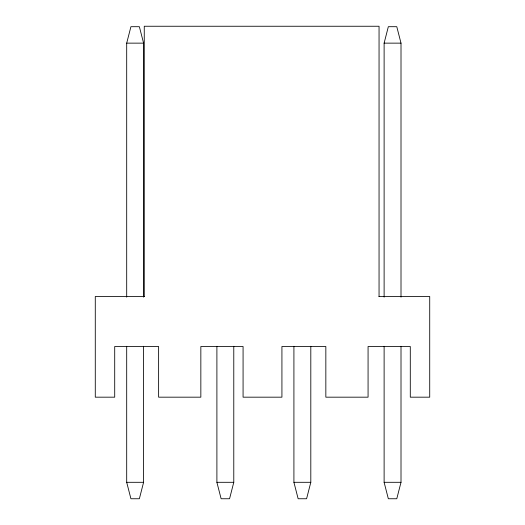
<?xml version="1.0" encoding="UTF-8"?>
<svg xmlns="http://www.w3.org/2000/svg" width="525" height="525" viewBox="0 0 525 525"><rect width="100%" height="100%" fill="white"/><g stroke="black" fill="none" stroke-linecap="round" stroke-linejoin="round"><path stroke-width="0.79" d="M126.696 297.137L126.696 43.142L130.922 26.696L139.368 26.696L143.588 43.142L143.588 297.137M143.588 346.297L143.588 482.304L139.368 498.75L130.922 498.75L126.696 482.304L126.696 346.297M233.782 346.297L233.782 482.304L229.563 498.75L221.117 498.75L216.897 482.304L216.897 346.297M384.116 297.137L384.116 43.142L388.336 26.696L396.782 26.696L401.008 43.142L401.008 297.137M310.807 346.297L310.807 482.304L306.587 498.75L298.141 498.75L293.915 482.304L293.915 346.297M401.008 346.297L401.008 482.304L396.782 498.75L388.336 498.75L384.116 482.304L384.116 346.297M126.696 43.142L143.588 43.142M384.116 43.142L401.008 43.142M144.46 296.507L95.281 296.507L95.281 397.176L114.706 397.176L114.706 346.5L158.622 346.5L158.622 397.176L200.845 397.176L200.845 346.5L243.075 346.5L243.075 397.176L281.925 397.176L281.925 346.5L325.841 346.5L325.841 397.176L368.071 397.176L368.071 346.5L410.294 346.5L410.294 397.176L429.719 397.176L429.719 296.507L378.899 296.507M126.696 482.304L143.588 482.304M216.897 482.304L233.782 482.304M293.915 482.304L310.807 482.304M384.116 482.304L401.008 482.304M379.05 296.507L379.05 26.25L144.263 26.25L144.263 296.507"/></g></svg>
